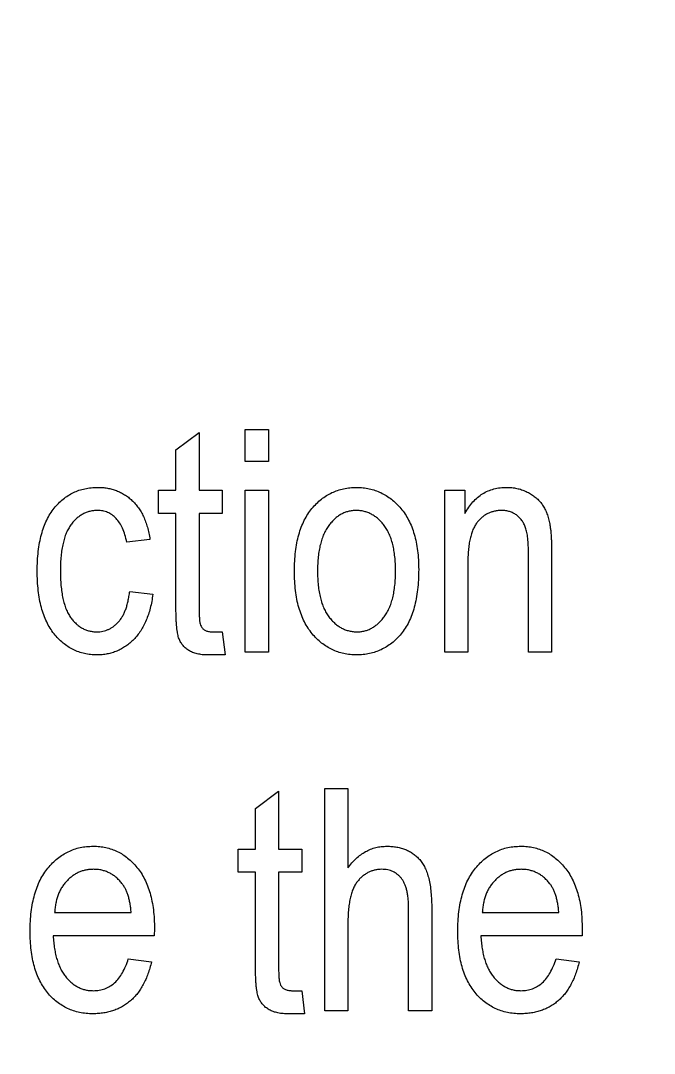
# Model space of a CAD drawing. Header units: millimetres. Extents: x -34 to 34, y -34 to 34.
# Drawn here: x -10.59 to -5.47, y 7.17 to 15.52 of the extents above; entities that cross this region are included whole.
import ezdxf

# ---------------------------------------------------------------- set-up
doc = ezdxf.new("R2010")
doc.units = ezdxf.units.MM

msp = doc.modelspace()

# ---------------------------------------------------------------- linework, layer by layer
at = {"color": 7, "linetype": 'Continuous', "lineweight": 25}
for p, q in [((-9.3392, 12.0491), (-9.1524, 12.1892)), ((-9.1524, 12.1892), (-9.1524, 11.7223)), ((-8.7788, 11.9557), (-8.7788, 12.2126)), ((-8.7788, 12.2126), (-8.592, 12.2126)), ((-8.592, 12.2126), (-8.592, 11.9557)), ((-9.3392, 11.7223), (-9.3392, 12.0491)), ((-8.592, 11.9557), (-8.7788, 11.9557)), ((-9.4793, 11.5355), (-9.4793, 11.7223)), ((-9.4793, 11.7223), (-9.3392, 11.7223)), ((-9.1524, 11.7223), (-8.9656, 11.7223)), ((-8.9656, 11.7223), (-8.9656, 11.5355)), ((-8.7788, 10.4148), (-8.7788, 11.7223)), ((-8.7788, 11.7223), (-8.592, 11.7223)), ((-8.592, 11.7223), (-8.592, 10.4148)), ((-7.1678, 10.4148), (-7.1678, 11.7223)), ((-7.1678, 11.7223), (-7.0043, 11.7223)), ((-7.0043, 11.7223), (-7.0043, 11.5355)), ((-9.3392, 11.5355), (-9.4793, 11.5355)), ((-9.3392, 10.7887), (-9.3392, 11.5355)), ((-8.9656, 11.5355), (-9.1524, 11.5355)), ((-9.1524, 11.5355), (-9.1524, 10.7613)), ((-9.5493, 11.3253), (-9.7361, 11.302)), ((-6.4907, 10.4148), (-6.4907, 11.2093)), ((-6.3039, 11.2152), (-6.3039, 10.4148)), ((-6.981, 11.1283), (-6.981, 10.4148)), ((-9.7128, 10.9051), (-9.526, 10.8817)), ((-9.047, 10.5782), (-8.9656, 10.5782)), ((-8.9656, 10.5782), (-8.9423, 10.3914)), ((-8.9423, 10.3914), (-9.0805, 10.3914)), ((-8.592, 10.4148), (-8.7788, 10.4148)), ((-6.981, 10.4148), (-7.1678, 10.4148)), ((-6.3039, 10.4148), (-6.4907, 10.4148)), ((-8.6966, 9.1495), (-8.5098, 9.2896)), ((-8.5098, 9.2896), (-8.5098, 8.8226)), ((-8.1362, 7.5151), (-8.1362, 9.3129)), ((-8.1362, 9.3129), (-7.9494, 9.3129)), ((-7.9494, 9.3129), (-7.9494, 8.6701)), ((-8.6966, 8.8226), (-8.6966, 9.1495)), ((-8.8366, 8.6358), (-8.8366, 8.8226)), ((-8.8366, 8.8226), (-8.6966, 8.8226)), ((-8.5098, 8.8226), (-8.323, 8.8226)), ((-8.323, 8.8226), (-8.323, 8.6358)), ((-8.6966, 8.6358), (-8.8366, 8.6358)), ((-8.6966, 7.889), (-8.6966, 8.6358)), ((-8.323, 8.6358), (-8.5098, 8.6358)), ((-8.5098, 8.6358), (-8.5098, 7.8617)), ((-10.3196, 8.3089), (-9.7005, 8.3089)), ((-7.4591, 7.5151), (-7.4591, 8.3421)), ((-7.2723, 8.3399), (-7.2723, 7.5151)), ((-6.8641, 8.3089), (-6.245, 8.3089)), ((-9.5127, 8.1798), (-9.5138, 8.1221)), ((-7.9494, 8.229), (-7.9494, 7.5151)), ((-6.0571, 8.1798), (-6.0582, 8.1221)), ((-9.5138, 8.1221), (-10.3309, 8.1221)), ((-6.0582, 8.1221), (-6.8754, 8.1221)), ((-9.7239, 7.9354), (-9.5371, 7.912)), ((-6.2683, 7.9354), (-6.0815, 7.912)), ((-8.4043, 7.6785), (-8.323, 7.6785)), ((-8.323, 7.6785), (-8.2996, 7.4917)), ((-7.9494, 7.5151), (-8.1362, 7.5151)), ((-7.2723, 7.5151), (-7.4591, 7.5151)), ((-8.2996, 7.4917), (-8.4379, 7.4917))]:
    msp.add_line(p, q, dxfattribs=at)
at = {"color": 7, "linetype": 'Continuous'}
msp.add_circle((0, 0), 34, dxfattribs=at)
at = {"color": 7, "linetype": 'Continuous', "lineweight": 25}
for points, knots in [([(-10.4599, 11.0696), (-10.4595, 11.097), (-10.4586, 11.15), (-10.4526, 11.2268), (-10.4416, 11.2982), (-10.4268, 11.3644), (-10.408, 11.4256), (-10.3847, 11.4814), (-10.3569, 11.5319), (-10.3246, 11.5768), (-10.2892, 11.6165), (-10.2515, 11.6512), (-10.211, 11.6803), (-10.1681, 11.7042), (-10.1227, 11.7229), (-10.0748, 11.736), (-10.0246, 11.7443), (-9.9903, 11.7452), (-9.9729, 11.7456)], [0, 0, 0, 0, 0.087515, 0.169433, 0.246144, 0.318303, 0.38631, 0.450435, 0.51135, 0.570154, 0.626887, 0.681105, 0.733762, 0.785802, 0.837934, 0.890383, 0.944333, 1, 1, 1, 1]), ([(-9.9729, 11.7456), (-9.9594, 11.7454), (-9.9327, 11.745), (-9.8937, 11.7395), (-9.8562, 11.7319), (-9.8207, 11.7198), (-9.7864, 11.7054), (-9.7541, 11.6869), (-9.723, 11.6657), (-9.694, 11.6409), (-9.6667, 11.613), (-9.642, 11.5816), (-9.6199, 11.5469), (-9.6007, 11.509), (-9.5839, 11.4677), (-9.5693, 11.4234), (-9.5576, 11.3755), (-9.5521, 11.3424), (-9.5493, 11.3253)], [0, 0, 0, 0, 0.061523, 0.121295, 0.179092, 0.235668, 0.291744, 0.348287, 0.404828, 0.462985, 0.52174, 0.582467, 0.644236, 0.708891, 0.775956, 0.847071, 0.921227, 1, 1, 1, 1]), ([(-8.3819, 11.0685), (-8.3815, 11.0956), (-8.3807, 11.1483), (-8.3743, 11.2246), (-8.3628, 11.2957), (-8.3479, 11.3619), (-8.3276, 11.4229), (-8.3034, 11.4789), (-8.2744, 11.5297), (-8.2411, 11.5751), (-8.2043, 11.6151), (-8.1651, 11.6502), (-8.1232, 11.6794), (-8.0793, 11.7038), (-8.0328, 11.7225), (-7.984, 11.7361), (-7.9327, 11.7443), (-7.8977, 11.7452), (-7.8799, 11.7456)], [0, 0, 0, 0, 0.085788, 0.16646, 0.242011, 0.313466, 0.380716, 0.444949, 0.506099, 0.565248, 0.622677, 0.677703, 0.73126, 0.783927, 0.836201, 0.88929, 0.943789, 1, 1, 1, 1]), ([(-7.8799, 11.7456), (-7.8624, 11.7452), (-7.8279, 11.7443), (-7.7774, 11.736), (-7.7291, 11.7224), (-7.6828, 11.7039), (-7.6391, 11.6793), (-7.5972, 11.6502), (-7.5581, 11.615), (-7.521, 11.5751), (-7.4867, 11.5303), (-7.4578, 11.4799), (-7.4327, 11.4252), (-7.413, 11.3655), (-7.3972, 11.3013), (-7.3861, 11.2324), (-7.379, 11.1588), (-7.3783, 11.1081), (-7.3779, 11.082)], [0, 0, 0, 0, 0.056299, 0.110484, 0.164018, 0.2171, 0.270239, 0.324625, 0.380501, 0.439083, 0.499299, 0.561252, 0.625211, 0.69239, 0.762761, 0.837168, 0.916399, 1, 1, 1, 1]), ([(-7.0043, 11.5355), (-6.9944, 11.5523), (-6.9752, 11.5847), (-6.9408, 11.628), (-6.9031, 11.6643), (-6.8622, 11.6944), (-6.818, 11.7177), (-6.7703, 11.7336), (-6.7196, 11.7439), (-6.6847, 11.745), (-6.6669, 11.7456)], [0, 0, 0, 0, 0.1396, 0.269696, 0.394051, 0.513661, 0.631635, 0.750274, 0.872674, 1, 1, 1, 1]), ([(-6.6669, 11.7456), (-6.6529, 11.7452), (-6.6253, 11.7443), (-6.5848, 11.738), (-6.546, 11.7275), (-6.5092, 11.7123), (-6.475, 11.6943), (-6.4433, 11.674), (-6.4161, 11.6499), (-6.3914, 11.6238), (-6.3705, 11.594), (-6.352, 11.5606), (-6.3374, 11.5227), (-6.327, 11.4884), (-6.3202, 11.4579), (-6.3162, 11.4318), (-6.3118, 11.4028), (-6.3093, 11.3708), (-6.3064, 11.3361), (-6.3053, 11.2983), (-6.304, 11.2577), (-6.3039, 11.2296), (-6.3039, 11.2152)], [0, 0, 0, 0, 0.057076, 0.112243, 0.166711, 0.220738, 0.273946, 0.324397, 0.373587, 0.421633, 0.470319, 0.521782, 0.576728, 0.63569, 0.667677, 0.703855, 0.743388, 0.787184, 0.834397, 0.885486, 0.941017, 1, 1, 1, 1]), ([(-9.9725, 11.5588), (-9.9831, 11.5585), (-10.004, 11.5578), (-10.0346, 11.5521), (-10.0639, 11.5431), (-10.0916, 11.5301), (-10.1179, 11.5136), (-10.143, 11.4936), (-10.1667, 11.4699), (-10.1885, 11.4422), (-10.209, 11.4112), (-10.2258, 11.3753), (-10.2411, 11.3356), (-10.2522, 11.2911), (-10.262, 11.2428), (-10.2682, 11.1901), (-10.2723, 11.1332), (-10.2728, 11.0937), (-10.2731, 11.0733)], [0, 0, 0, 0, 0.049725, 0.097853, 0.145678, 0.192905, 0.241353, 0.2909, 0.343353, 0.398158, 0.455928, 0.517432, 0.583883, 0.6553, 0.732068, 0.814875, 0.904111, 1, 1, 1, 1]), ([(-9.7361, 11.302), (-9.7406, 11.3223), (-9.7492, 11.3607), (-9.7685, 11.4136), (-9.7925, 11.4585), (-9.8216, 11.4951), (-9.8543, 11.524), (-9.891, 11.544), (-9.9307, 11.5567), (-9.9584, 11.5581), (-9.9725, 11.5588)], [0, 0, 0, 0, 0.163616, 0.309547, 0.441434, 0.56263, 0.675242, 0.78231, 0.889456, 1, 1, 1, 1]), ([(-7.8847, 11.5588), (-7.8953, 11.5585), (-7.9162, 11.5579), (-7.9468, 11.5517), (-7.9762, 11.5422), (-8.0046, 11.529), (-8.0317, 11.5117), (-8.0573, 11.4903), (-8.0817, 11.4653), (-8.1053, 11.4369), (-8.1263, 11.4043), (-8.1451, 11.368), (-8.1607, 11.3276), (-8.1733, 11.2833), (-8.1832, 11.2353), (-8.1898, 11.1833), (-8.1944, 11.1276), (-8.1949, 11.0891), (-8.1951, 11.0692)], [0, 0, 0, 0, 0.049208, 0.096939, 0.14444, 0.192437, 0.241939, 0.293272, 0.347178, 0.404151, 0.464138, 0.527023, 0.593715, 0.664842, 0.74037, 0.821268, 0.90793, 1, 1, 1, 1]), ([(-7.5647, 11.0692), (-7.565, 11.0892), (-7.5654, 11.1278), (-7.57, 11.1837), (-7.5766, 11.2358), (-7.5869, 11.2838), (-7.5994, 11.3281), (-7.6157, 11.3683), (-7.634, 11.405), (-7.6558, 11.4373), (-7.6796, 11.4658), (-7.7046, 11.4907), (-7.7312, 11.5117), (-7.759, 11.5291), (-7.7885, 11.5423), (-7.8194, 11.5518), (-7.8516, 11.5579), (-7.8736, 11.5585), (-7.8847, 11.5588)], [0, 0, 0, 0, 0.091482, 0.177065, 0.256957, 0.332205, 0.401911, 0.467978, 0.530577, 0.589659, 0.646279, 0.700302, 0.751512, 0.801343, 0.850264, 0.899299, 0.949177, 1, 1, 1, 1]), ([(-6.7056, 11.5588), (-6.7158, 11.5586), (-6.7359, 11.5581), (-6.7651, 11.5532), (-6.7928, 11.5455), (-6.8189, 11.5349), (-6.8435, 11.5214), (-6.8662, 11.5043), (-6.8876, 11.4846), (-6.9069, 11.4613), (-6.9249, 11.4347), (-6.94, 11.4036), (-6.9527, 11.3682), (-6.9633, 11.3286), (-6.9711, 11.2847), (-6.9768, 11.2365), (-6.9805, 11.1839), (-6.9808, 11.1473), (-6.981, 11.1283)], [0, 0, 0, 0, 0.053032, 0.104144, 0.15326, 0.201625, 0.249892, 0.298577, 0.348552, 0.40047, 0.45504, 0.51483, 0.579268, 0.649788, 0.726724, 0.810576, 0.901604, 1, 1, 1, 1]), ([(-6.4907, 11.2093), (-6.4909, 11.2317), (-6.4914, 11.2734), (-6.4954, 11.3311), (-6.5029, 11.379), (-6.5129, 11.4185), (-6.5269, 11.4509), (-6.5438, 11.4789), (-6.5645, 11.5028), (-6.5883, 11.5229), (-6.6145, 11.5391), (-6.6432, 11.5505), (-6.6737, 11.5577), (-6.6948, 11.5585), (-6.7056, 11.5588)], [0, 0, 0, 0, 0.144217, 0.268382, 0.372345, 0.456741, 0.530103, 0.599047, 0.666277, 0.732998, 0.799118, 0.864162, 0.930883, 1, 1, 1, 1]), ([(-9.9776, 10.3914), (-9.9948, 10.3919), (-10.0286, 10.3927), (-10.0781, 10.401), (-10.1253, 10.4145), (-10.17, 10.4337), (-10.2125, 10.4579), (-10.2528, 10.4874), (-10.2902, 10.5226), (-10.3255, 10.5628), (-10.3571, 10.6085), (-10.3851, 10.6592), (-10.4082, 10.7153), (-10.4272, 10.7763), (-10.4421, 10.8425), (-10.4525, 10.9137), (-10.4587, 10.99), (-10.4595, 11.0425), (-10.4599, 11.0696)], [0, 0, 0, 0, 0.055072, 0.108431, 0.160408, 0.212143, 0.264207, 0.316952, 0.371879, 0.428834, 0.488245, 0.549703, 0.6144, 0.68226, 0.754657, 0.831564, 0.912976, 1, 1, 1, 1]), ([(-10.2731, 11.0733), (-10.2728, 11.0522), (-10.2722, 11.0117), (-10.2687, 10.9531), (-10.2621, 10.899), (-10.2531, 10.8493), (-10.2416, 10.8039), (-10.2274, 10.7632), (-10.2108, 10.7268), (-10.1913, 10.6951), (-10.1696, 10.6676), (-10.1466, 10.6439), (-10.1223, 10.6234), (-10.0963, 10.6069), (-10.0687, 10.594), (-10.0397, 10.5849), (-10.0093, 10.5792), (-9.9886, 10.5785), (-9.978, 10.5782)], [0, 0, 0, 0, 0.097839, 0.188479, 0.272774, 0.350956, 0.423362, 0.489882, 0.551603, 0.608719, 0.662672, 0.713852, 0.762427, 0.809954, 0.856748, 0.903598, 0.950729, 1, 1, 1, 1]), ([(-7.8799, 10.3914), (-7.8975, 10.3919), (-7.9321, 10.3928), (-7.9829, 10.401), (-8.0316, 10.4145), (-8.0777, 10.4337), (-8.1217, 10.4578), (-8.1635, 10.4874), (-8.2027, 10.5225), (-8.2396, 10.5627), (-8.2735, 10.6081), (-8.3026, 10.659), (-8.327, 10.7151), (-8.3474, 10.776), (-8.3631, 10.842), (-8.3736, 10.9131), (-8.3809, 10.9891), (-8.3816, 11.0415), (-8.3819, 11.0685)], [0, 0, 0, 0, 0.055517, 0.109709, 0.162498, 0.214987, 0.267724, 0.321039, 0.376682, 0.434188, 0.493645, 0.555402, 0.619368, 0.687195, 0.758459, 0.834052, 0.914482, 1, 1, 1, 1]), ([(-8.1951, 11.0692), (-8.1949, 11.0492), (-8.1944, 11.0103), (-8.1898, 10.9541), (-8.1833, 10.9017), (-8.1729, 10.8535), (-8.1604, 10.8089), (-8.1443, 10.7685), (-8.1256, 10.7319), (-8.1041, 10.6994), (-8.0804, 10.6709), (-8.0551, 10.6464), (-8.0286, 10.6253), (-8.0008, 10.6079), (-7.9713, 10.5947), (-7.9404, 10.5852), (-7.9082, 10.5791), (-7.8863, 10.5785), (-7.8752, 10.5782)], [0, 0, 0, 0, 0.0918285, 0.1777697, 0.2580302, 0.3331055, 0.4031864, 0.4696189, 0.5315789, 0.5909885, 0.6474789, 0.7009891, 0.7520816, 0.8017985, 0.8506073, 0.8995302, 0.9492937, 1, 1, 1, 1]), ([(-7.3779, 11.082), (-7.3783, 11.0538), (-7.3791, 10.9992), (-7.3856, 10.9201), (-7.397, 10.8466), (-7.4118, 10.7785), (-7.4321, 10.7162), (-7.456, 10.6592), (-7.4849, 10.6078), (-7.5182, 10.5621), (-7.5548, 10.5218), (-7.594, 10.4868), (-7.6359, 10.4576), (-7.6799, 10.4331), (-7.7266, 10.4146), (-7.7754, 10.4009), (-7.8269, 10.3927), (-7.862, 10.3919), (-7.8799, 10.3914)], [0, 0, 0, 0, 0.088003, 0.170193, 0.247313, 0.319619, 0.387372, 0.451254, 0.51221, 0.57084, 0.627211, 0.68147, 0.73428, 0.786212, 0.838108, 0.890456, 0.944195, 1, 1, 1, 1]), ([(-7.8752, 10.5782), (-7.8647, 10.5785), (-7.8439, 10.5791), (-7.8135, 10.5852), (-7.7842, 10.5948), (-7.7561, 10.6083), (-7.7293, 10.6259), (-7.7032, 10.6466), (-7.6787, 10.6718), (-7.6555, 10.7006), (-7.6337, 10.733), (-7.6152, 10.7698), (-7.5995, 10.8104), (-7.587, 10.8548), (-7.5765, 10.9029), (-7.5701, 10.955), (-7.5654, 11.0109), (-7.565, 11.0494), (-7.5647, 11.0692)], [0, 0, 0, 0, 0.048586, 0.09626, 0.143167, 0.191349, 0.240317, 0.291669, 0.34551, 0.402853, 0.463077, 0.526389, 0.593526, 0.664568, 0.740121, 0.821482, 0.90804, 1, 1, 1, 1]), ([(-9.978, 10.5782), (-9.9697, 10.5783), (-9.9533, 10.5786), (-9.9291, 10.583), (-9.9057, 10.589), (-9.8834, 10.5979), (-9.8619, 10.6088), (-9.8419, 10.623), (-9.8224, 10.6391), (-9.8038, 10.6576), (-9.7865, 10.679), (-9.7707, 10.7032), (-9.7571, 10.7303), (-9.7446, 10.7599), (-9.734, 10.7922), (-9.7254, 10.8274), (-9.7181, 10.8653), (-9.7146, 10.8916), (-9.7128, 10.9051)], [0, 0, 0, 0, 0.053426, 0.105945, 0.157921, 0.209374, 0.260628, 0.3131, 0.367168, 0.423779, 0.482375, 0.544204, 0.609498, 0.67845, 0.751177, 0.828847, 0.911974, 1, 1, 1, 1]), ([(-9.526, 10.8817), (-9.5288, 10.8623), (-9.5342, 10.8246), (-9.5464, 10.77), (-9.5611, 10.719), (-9.5792, 10.6715), (-9.5998, 10.6275), (-9.6233, 10.5868), (-9.6499, 10.5499), (-9.6796, 10.5167), (-9.7111, 10.4871), (-9.7448, 10.4618), (-9.7795, 10.4398), (-9.8162, 10.4222), (-9.8542, 10.408), (-9.8941, 10.399), (-9.9353, 10.3922), (-9.9634, 10.3917), (-9.9776, 10.3914)], [0, 0, 0, 0, 0.079902, 0.155663, 0.228083, 0.296587, 0.362986, 0.426164, 0.488029, 0.548508, 0.607519, 0.664212, 0.720412, 0.775031, 0.829998, 0.885627, 0.941864, 1, 1, 1, 1]), ([(-9.0805, 10.3914), (-9.0959, 10.3917), (-9.1252, 10.3922), (-9.1668, 10.4), (-9.2041, 10.4107), (-9.2363, 10.4275), (-9.2636, 10.4482), (-9.2868, 10.4721), (-9.3046, 10.5), (-9.3164, 10.526), (-9.323, 10.5502), (-9.3271, 10.5725), (-9.3313, 10.5988), (-9.3338, 10.6291), (-9.3367, 10.6633), (-9.3378, 10.7015), (-9.339, 10.7437), (-9.3391, 10.7733), (-9.3392, 10.7887)], [0, 0, 0, 0, 0.082978, 0.158466, 0.227964, 0.292396, 0.353441, 0.412531, 0.471462, 0.531841, 0.565997, 0.606892, 0.654804, 0.709656, 0.771661, 0.840124, 0.916455, 1, 1, 1, 1]), ([(-9.1524, 10.7613), (-9.1522, 10.745), (-9.1519, 10.7155), (-9.1491, 10.6762), (-9.145, 10.6459), (-9.1387, 10.6298), (-9.136, 10.6231)], [0, 0, 0, 0, 0.349051, 0.631075, 0.845143, 1, 1, 1, 1]), ([(-9.136, 10.6231), (-9.1315, 10.6161), (-9.1227, 10.6023), (-9.1015, 10.5881), (-9.0758, 10.5796), (-9.057, 10.5787), (-9.047, 10.5782)], [0, 0, 0, 0, 0.23382, 0.463567, 0.713334, 1, 1, 1, 1]), ([(-10.5177, 8.1579), (-10.5174, 8.185), (-10.5167, 8.2378), (-10.5096, 8.3145), (-10.4984, 8.3862), (-10.4829, 8.4529), (-10.4624, 8.5145), (-10.4377, 8.5713), (-10.4084, 8.6232), (-10.3745, 8.6699), (-10.3368, 8.711), (-10.297, 8.7471), (-10.2547, 8.7778), (-10.2097, 8.8025), (-10.1624, 8.8222), (-10.1127, 8.8361), (-10.0605, 8.8441), (-10.025, 8.8453), (-10.007, 8.8459)], [0, 0, 0, 0, 0.084514, 0.164397, 0.239575, 0.310424, 0.377514, 0.441638, 0.503055, 0.562996, 0.620921, 0.676452, 0.730182, 0.783428, 0.835913, 0.88941, 0.943848, 1, 1, 1, 1]), ([(-10.007, 8.8459), (-9.9897, 8.8455), (-9.9556, 8.8446), (-9.9057, 8.8364), (-9.858, 8.8228), (-9.8124, 8.8041), (-9.769, 8.7799), (-9.7284, 8.7499), (-9.6895, 8.7151), (-9.6531, 8.675), (-9.6198, 8.6297), (-9.5909, 8.5795), (-9.567, 8.5243), (-9.5467, 8.4647), (-9.5318, 8.4001), (-9.5203, 8.3309), (-9.5139, 8.2569), (-9.5131, 8.2059), (-9.5127, 8.1798)], [0, 0, 0, 0, 0.05571, 0.1096942, 0.1626575, 0.2151959, 0.2681752, 0.3220198, 0.377796, 0.4360484, 0.496318, 0.558287, 0.6225024, 0.6899117, 0.7608135, 0.8358625, 0.9157198, 1, 1, 1, 1]), ([(-7.9494, 8.6701), (-7.9389, 8.6841), (-7.9183, 8.7112), (-7.8839, 8.7473), (-7.8471, 8.7773), (-7.8086, 8.8026), (-7.7678, 8.822), (-7.7251, 8.8361), (-7.6801, 8.8441), (-7.6494, 8.8453), (-7.6338, 8.8459)], [0, 0, 0, 0, 0.139469, 0.271137, 0.396529, 0.517824, 0.63709, 0.755446, 0.875647, 1, 1, 1, 1]), ([(-7.6338, 8.8459), (-7.6202, 8.8456), (-7.5937, 8.8449), (-7.555, 8.8396), (-7.5184, 8.8313), (-7.4839, 8.8198), (-7.4518, 8.8042), (-7.422, 8.7853), (-7.3942, 8.763), (-7.3684, 8.7375), (-7.3454, 8.707), (-7.3257, 8.6711), (-7.309, 8.6295), (-7.2953, 8.5824), (-7.2848, 8.5296), (-7.2779, 8.4713), (-7.2729, 8.4075), (-7.2725, 8.3631), (-7.2723, 8.3399)], [0, 0, 0, 0, 0.057444, 0.11172, 0.164296, 0.215175, 0.264674, 0.314426, 0.363638, 0.414362, 0.467035, 0.523919, 0.586431, 0.655337, 0.730601, 0.812712, 0.902626, 1, 1, 1, 1]), ([(-7.0622, 8.1579), (-7.0618, 8.185), (-7.0611, 8.2378), (-7.054, 8.3145), (-7.0429, 8.3862), (-7.0274, 8.4529), (-7.0068, 8.5145), (-6.9821, 8.5713), (-6.9528, 8.6232), (-6.9189, 8.6699), (-6.8813, 8.711), (-6.8414, 8.7471), (-6.7991, 8.7778), (-6.7541, 8.8025), (-6.7069, 8.8222), (-6.6571, 8.8361), (-6.605, 8.8441), (-6.5695, 8.8453), (-6.5514, 8.8459)], [0, 0, 0, 0, 0.0845141, 0.1643975, 0.239575, 0.310424, 0.3775135, 0.4416377, 0.5030546, 0.5629955, 0.6209211, 0.676452, 0.7301819, 0.7834275, 0.8359129, 0.8894099, 0.9438484, 1, 1, 1, 1]), ([(-6.5514, 8.8459), (-6.5341, 8.8455), (-6.5001, 8.8446), (-6.4501, 8.8364), (-6.4024, 8.8228), (-6.3568, 8.8041), (-6.3135, 8.7799), (-6.2728, 8.7499), (-6.2339, 8.7151), (-6.1975, 8.675), (-6.1643, 8.6297), (-6.1353, 8.5795), (-6.1114, 8.5243), (-6.0911, 8.4647), (-6.0762, 8.4001), (-6.0647, 8.3309), (-6.0583, 8.2569), (-6.0575, 8.2059), (-6.0571, 8.1798)], [0, 0, 0, 0, 0.05571, 0.109694, 0.162658, 0.215196, 0.268175, 0.32202, 0.377796, 0.436048, 0.496318, 0.558287, 0.622502, 0.689912, 0.760814, 0.835862, 0.91572, 1, 1, 1, 1]), ([(-10.0063, 8.6592), (-10.0166, 8.6589), (-10.037, 8.6583), (-10.0671, 8.654), (-10.0958, 8.646), (-10.1237, 8.6361), (-10.1499, 8.6222), (-10.1754, 8.6062), (-10.1995, 8.5866), (-10.2224, 8.5645), (-10.2434, 8.54), (-10.2618, 8.5129), (-10.2779, 8.4841), (-10.2915, 8.4531), (-10.3023, 8.42), (-10.3106, 8.3847), (-10.3171, 8.3476), (-10.3188, 8.322), (-10.3196, 8.3089)], [0, 0, 0, 0, 0.059496, 0.117439, 0.173917, 0.230546, 0.287144, 0.344361, 0.403544, 0.464857, 0.527346, 0.58921, 0.652435, 0.71661, 0.783604, 0.852624, 0.924924, 1, 1, 1, 1]), ([(-9.7757, 8.5453), (-9.7833, 8.5544), (-9.7983, 8.5721), (-9.8231, 8.5957), (-9.85, 8.615), (-9.8782, 8.6313), (-9.908, 8.6436), (-9.9392, 8.6531), (-9.9723, 8.658), (-9.9948, 8.6588), (-10.0063, 8.6592)], [0, 0, 0, 0, 0.132804, 0.260544, 0.383948, 0.505265, 0.625434, 0.746635, 0.871231, 1, 1, 1, 1]), ([(-7.6765, 8.6592), (-7.6858, 8.6589), (-7.7042, 8.6583), (-7.7312, 8.654), (-7.7569, 8.646), (-7.782, 8.636), (-7.8056, 8.6222), (-7.8286, 8.6061), (-7.85, 8.5865), (-7.8707, 8.5643), (-7.8897, 8.5381), (-7.9055, 8.507), (-7.9195, 8.472), (-7.9301, 8.4321), (-7.9389, 8.3879), (-7.9448, 8.339), (-7.9491, 8.2855), (-7.9493, 8.2484), (-7.9494, 8.229)], [0, 0, 0, 0, 0.04841, 0.096097, 0.142584, 0.189362, 0.236938, 0.285298, 0.335747, 0.38842, 0.444027, 0.504346, 0.570021, 0.641321, 0.719788, 0.805709, 0.898842, 1, 1, 1, 1]), ([(-7.4591, 8.3421), (-7.4591, 8.3558), (-7.4592, 8.3821), (-7.4625, 8.42), (-7.4664, 8.4551), (-7.4733, 8.4871), (-7.481, 8.5162), (-7.4907, 8.5424), (-7.5031, 8.5652), (-7.5164, 8.5854), (-7.5317, 8.6029), (-7.5485, 8.6178), (-7.5664, 8.6306), (-7.5856, 8.6415), (-7.6064, 8.6494), (-7.6287, 8.6547), (-7.6521, 8.6587), (-7.6682, 8.659), (-7.6765, 8.6592)], [0, 0, 0, 0, 0.09359, 0.180738, 0.261569, 0.335796, 0.405117, 0.468581, 0.527262, 0.582644, 0.634754, 0.686237, 0.736547, 0.786292, 0.837339, 0.889011, 0.943131, 1, 1, 1, 1]), ([(-6.5507, 8.6592), (-6.561, 8.6589), (-6.5815, 8.6583), (-6.6115, 8.654), (-6.6402, 8.646), (-6.6681, 8.6361), (-6.6943, 8.6222), (-6.7199, 8.6062), (-6.7439, 8.5866), (-6.7668, 8.5645), (-6.7879, 8.54), (-6.8062, 8.5129), (-6.8223, 8.4841), (-6.836, 8.4531), (-6.8468, 8.42), (-6.855, 8.3847), (-6.8615, 8.3476), (-6.8632, 8.322), (-6.8641, 8.3089)], [0, 0, 0, 0, 0.059496, 0.117439, 0.173917, 0.230546, 0.287144, 0.344361, 0.403544, 0.464857, 0.527346, 0.58921, 0.652435, 0.71661, 0.783604, 0.852624, 0.924924, 1, 1, 1, 1]), ([(-6.3201, 8.5453), (-6.3278, 8.5544), (-6.3427, 8.5721), (-6.3675, 8.5957), (-6.3945, 8.615), (-6.4226, 8.6313), (-6.4525, 8.6436), (-6.4837, 8.6531), (-6.5167, 8.658), (-6.5393, 8.6588), (-6.5507, 8.6592)], [0, 0, 0, 0, 0.1328039, 0.2605443, 0.3839482, 0.5052646, 0.6254342, 0.7466348, 0.8712309, 1, 1, 1, 1]), ([(-9.7005, 8.3089), (-9.7017, 8.3217), (-9.7041, 8.3465), (-9.7097, 8.3824), (-9.7163, 8.4159), (-9.7253, 8.4468), (-9.7352, 8.4752), (-9.7471, 8.5009), (-9.76, 8.5246), (-9.7705, 8.5385), (-9.7757, 8.5453)], [0, 0, 0, 0, 0.153117, 0.296903, 0.433148, 0.55985, 0.680043, 0.79167, 0.898167, 1, 1, 1, 1]), ([(-6.245, 8.3089), (-6.2462, 8.3217), (-6.2485, 8.3465), (-6.2541, 8.3824), (-6.2607, 8.4159), (-6.2697, 8.4468), (-6.2797, 8.4752), (-6.2916, 8.5009), (-6.3044, 8.5246), (-6.315, 8.5385), (-6.3201, 8.5453)], [0, 0, 0, 0, 0.153117, 0.296903, 0.433148, 0.55985, 0.680043, 0.79167, 0.898167, 1, 1, 1, 1]), ([(-10.0088, 7.4917), (-10.0273, 7.4922), (-10.0637, 7.493), (-10.1169, 7.5013), (-10.1674, 7.5146), (-10.215, 7.534), (-10.26, 7.558), (-10.3025, 7.5875), (-10.3418, 7.6228), (-10.3784, 7.663), (-10.4113, 7.7083), (-10.4397, 7.7587), (-10.4644, 7.8136), (-10.4839, 7.8735), (-10.4991, 7.9379), (-10.5099, 8.0071), (-10.5166, 8.0809), (-10.5173, 8.1317), (-10.5177, 8.1579)], [0, 0, 0, 0, 0.058734, 0.115345, 0.170494, 0.224181, 0.278063, 0.332137, 0.387914, 0.445297, 0.504439, 0.565292, 0.628705, 0.694986, 0.764829, 0.838697, 0.916978, 1, 1, 1, 1]), ([(-10.3309, 8.1221), (-10.3298, 8.1044), (-10.3277, 8.0698), (-10.3208, 8.0198), (-10.3125, 7.973), (-10.3006, 7.9298), (-10.2869, 7.8898), (-10.2705, 7.8532), (-10.2516, 7.8198), (-10.2299, 7.7902), (-10.2066, 7.7638), (-10.1818, 7.7411), (-10.1557, 7.722), (-10.1285, 7.7062), (-10.1002, 7.6935), (-10.0705, 7.6848), (-10.0395, 7.6796), (-10.0184, 7.6789), (-10.0077, 7.6785)], [0, 0, 0, 0, 0.087615, 0.170302, 0.248233, 0.321396, 0.390473, 0.456094, 0.518813, 0.578779, 0.636426, 0.691492, 0.744156, 0.795371, 0.845741, 0.896295, 0.947255, 1, 1, 1, 1]), ([(-6.5533, 7.4917), (-6.5718, 7.4922), (-6.6081, 7.493), (-6.6613, 7.5013), (-6.7119, 7.5146), (-6.7594, 7.534), (-6.8044, 7.558), (-6.8469, 7.5875), (-6.8862, 7.6228), (-6.9229, 7.663), (-6.9558, 7.7083), (-6.9842, 7.7587), (-7.0088, 7.8136), (-7.0283, 7.8735), (-7.0436, 7.9379), (-7.0544, 8.0071), (-7.061, 8.0809), (-7.0618, 8.1317), (-7.0622, 8.1579)], [0, 0, 0, 0, 0.058734, 0.115345, 0.170494, 0.224181, 0.278063, 0.332137, 0.387914, 0.445297, 0.504439, 0.565292, 0.628705, 0.694986, 0.764829, 0.838697, 0.916978, 1, 1, 1, 1]), ([(-6.8754, 8.1221), (-6.8743, 8.1044), (-6.8721, 8.0698), (-6.8653, 8.0198), (-6.857, 7.973), (-6.845, 7.9298), (-6.8314, 7.8898), (-6.8149, 7.8532), (-6.7961, 7.8198), (-6.7743, 7.7902), (-6.7511, 7.7638), (-6.7262, 7.7411), (-6.7001, 7.722), (-6.673, 7.7062), (-6.6447, 7.6935), (-6.615, 7.6848), (-6.584, 7.6796), (-6.5629, 7.6789), (-6.5522, 7.6785)], [0, 0, 0, 0, 0.087615, 0.170302, 0.248233, 0.321396, 0.390473, 0.456094, 0.518813, 0.578779, 0.636426, 0.691492, 0.744156, 0.795371, 0.845741, 0.896295, 0.947255, 1, 1, 1, 1]), ([(-10.0077, 7.6785), (-9.9913, 7.6793), (-9.9593, 7.6807), (-9.9134, 7.6931), (-9.8713, 7.7136), (-9.8332, 7.7422), (-9.7993, 7.779), (-9.7699, 7.8239), (-9.7437, 7.8764), (-9.7307, 7.9151), (-9.7239, 7.9354)], [0, 0, 0, 0, 0.118665, 0.231916, 0.342835, 0.456337, 0.575618, 0.704131, 0.845043, 1, 1, 1, 1]), ([(-6.5522, 7.6785), (-6.5358, 7.6793), (-6.5038, 7.6807), (-6.4578, 7.6931), (-6.4157, 7.7136), (-6.3777, 7.7422), (-6.3438, 7.779), (-6.3143, 7.8239), (-6.2882, 7.8764), (-6.2752, 7.9151), (-6.2683, 7.9354)], [0, 0, 0, 0, 0.118665, 0.231916, 0.342835, 0.456337, 0.575618, 0.704131, 0.845043, 1, 1, 1, 1]), ([(-9.5371, 7.912), (-9.5411, 7.8952), (-9.549, 7.8622), (-9.5645, 7.8148), (-9.5818, 7.7704), (-9.602, 7.7295), (-9.6243, 7.6917), (-9.6487, 7.6568), (-9.6758, 7.6253), (-9.7054, 7.5973), (-9.7369, 7.5723), (-9.7703, 7.5506), (-9.8056, 7.5324), (-9.8429, 7.5178), (-9.8816, 7.506), (-9.9224, 7.4975), (-9.965, 7.493), (-9.9941, 7.4922), (-10.0088, 7.4917)], [0, 0, 0, 0, 0.075174, 0.14731, 0.216045, 0.281929, 0.345137, 0.40652, 0.466426, 0.525438, 0.583328, 0.640593, 0.698215, 0.755575, 0.814041, 0.873896, 0.936055, 1, 1, 1, 1]), ([(-8.4379, 7.4917), (-8.4533, 7.492), (-8.4826, 7.4926), (-8.5242, 7.5004), (-8.5615, 7.511), (-8.5937, 7.5278), (-8.621, 7.5485), (-8.6441, 7.5724), (-8.662, 7.6003), (-8.6737, 7.6263), (-8.6803, 7.6505), (-8.6845, 7.6729), (-8.6887, 7.6991), (-8.6912, 7.7295), (-8.694, 7.7636), (-8.6951, 7.8018), (-8.6964, 7.844), (-8.6965, 7.8736), (-8.6966, 7.889)], [0, 0, 0, 0, 0.082978, 0.158466, 0.227964, 0.292396, 0.353441, 0.412531, 0.471462, 0.531841, 0.565997, 0.606892, 0.654804, 0.709656, 0.771661, 0.840124, 0.916455, 1, 1, 1, 1]), ([(-8.5098, 7.8617), (-8.5096, 7.8454), (-8.5092, 7.8159), (-8.5065, 7.7766), (-8.5024, 7.7462), (-8.496, 7.7301), (-8.4934, 7.7234)], [0, 0, 0, 0, 0.3490506, 0.631075, 0.845143, 1, 1, 1, 1]), ([(-6.0815, 7.912), (-6.0856, 7.8952), (-6.0935, 7.8622), (-6.1089, 7.8148), (-6.1263, 7.7704), (-6.1464, 7.7295), (-6.1688, 7.6917), (-6.1931, 7.6568), (-6.2202, 7.6253), (-6.2499, 7.5973), (-6.2813, 7.5723), (-6.3148, 7.5506), (-6.3501, 7.5324), (-6.3873, 7.5178), (-6.4261, 7.506), (-6.4668, 7.4975), (-6.5095, 7.493), (-6.5385, 7.4922), (-6.5533, 7.4917)], [0, 0, 0, 0, 0.075174, 0.14731, 0.216045, 0.281929, 0.345137, 0.40652, 0.466426, 0.525438, 0.583328, 0.640593, 0.698215, 0.755575, 0.814041, 0.873896, 0.936055, 1, 1, 1, 1]), ([(-8.4934, 7.7234), (-8.4889, 7.7164), (-8.4801, 7.7027), (-8.4589, 7.6885), (-8.4332, 7.6799), (-8.4144, 7.679), (-8.4043, 7.6785)], [0, 0, 0, 0, 0.23382, 0.463567, 0.713334, 1, 1, 1, 1])]:
    msp.add_open_spline(points, degree=3, knots=knots, dxfattribs=at)

doc.saveas('drawing.dxf')
